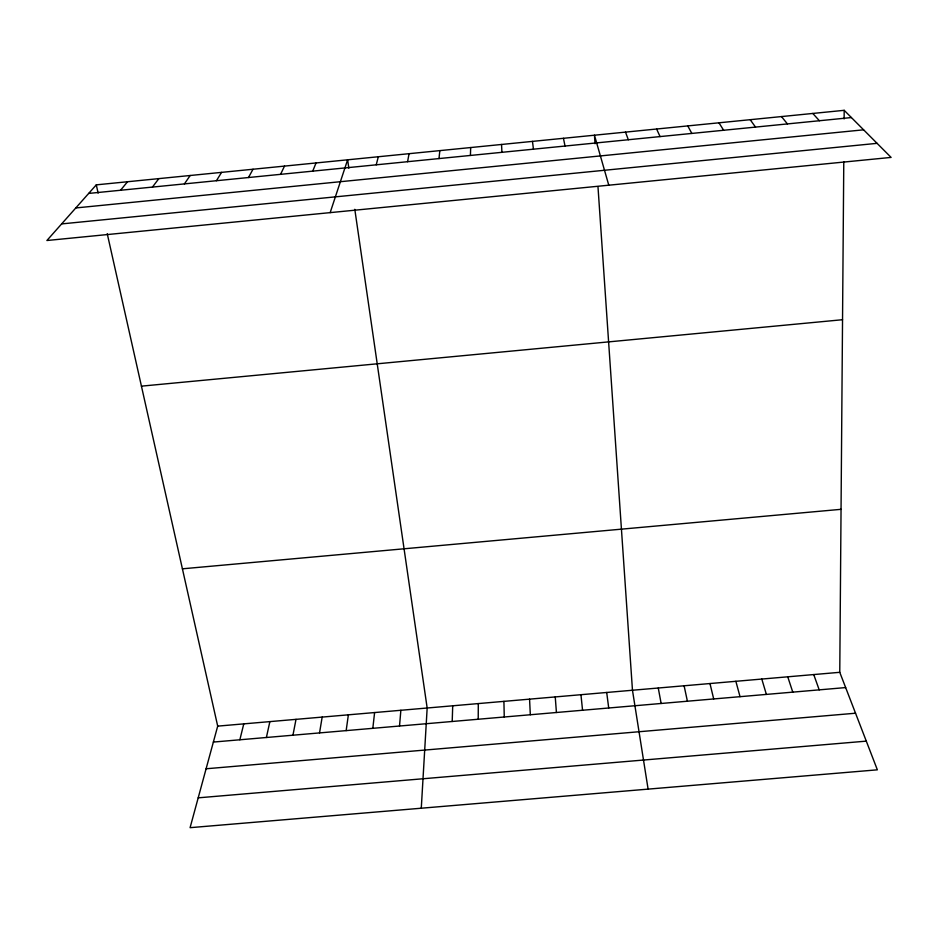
<?xml version="1.0" encoding="UTF-8"?>
<svg xmlns="http://www.w3.org/2000/svg" width="938" height="938" viewBox="0 0 938 938"><rect width="100%" height="100%" fill="white"/><g stroke="black" fill="none" stroke-linecap="round" stroke-linejoin="round"><path stroke-width="1.41" d="M478.216 719.235L478.298 703.582M107.237 233.703L217.698 726.129L190.086 827.679L877.358 769.828L839.768 672.312L843.778 161.711M844.118 118.95L844.188 110.321L96.286 184.856L46.9 240.515L891.1 157.408L844.188 110.321M452.21 721.474L452.714 705.798M470.419 155.45L470.677 147.547M421.279 808.216L427.165 708.014L354.799 209.315M399.518 726.024L400.866 710.289M438.984 158.581L439.84 150.619M372.82 728.322L374.602 712.563M346.157 730.62L348.373 714.826M319.541 732.906L322.168 717.089M407.584 161.699L409.062 153.68M292.949 735.204L296.009 719.364M266.392 737.491L269.874 721.615M239.858 739.777L243.774 723.878M376.232 164.818L378.319 156.752M330.164 212.633L347.623 159.8L348.842 168.207M312.729 171.138L316.036 162.954M280.579 174.339L284.507 166.096M248.476 177.528L253.014 169.239M216.42 180.717L221.579 172.369M184.411 183.907L190.179 175.5M152.448 187.084L158.839 178.619M120.545 190.262L127.533 181.738M88.676 193.427L851.399 117.555M75.802 207.943L863.617 129.819M61.627 223.912L877.089 143.338M141.439 386.151L842.535 319.717M182.418 568.815L841.046 509.322M217.698 726.129L839.768 672.312M213.372 742.064L845.654 687.577M206.102 768.773L855.538 713.22M198.199 797.839L866.302 741.137M812.812 113.451L819.39 120.744M781.483 116.57L787.428 123.922M750.189 119.689L755.512 127.099M718.954 122.796L723.644 130.265M687.765 125.903L691.834 133.43M656.612 129.01L660.059 136.596M625.505 132.117L628.331 139.75M813.738 674.563L819.202 689.864M787.756 676.814L792.774 692.138M761.797 679.053L766.381 694.413M608.785 185.208L594.458 135.201L595.032 143.725M735.861 681.293L740.023 696.676M709.972 683.544L713.701 698.951M96.286 184.856L98.138 193.134M684.107 685.772L687.402 701.214M563.445 138.296L565.028 146.047M658.265 688.011L661.138 703.477M648.099 789.128L632.47 690.251L597.987 186.838M606.698 692.479L608.715 707.991M532.479 141.38L533.441 149.189M580.95 694.706L582.557 710.254M555.249 696.922L556.422 712.505M529.56 699.15L530.322 714.744M501.549 144.464L501.912 152.319M503.917 701.366L504.257 716.995"/></g></svg>
